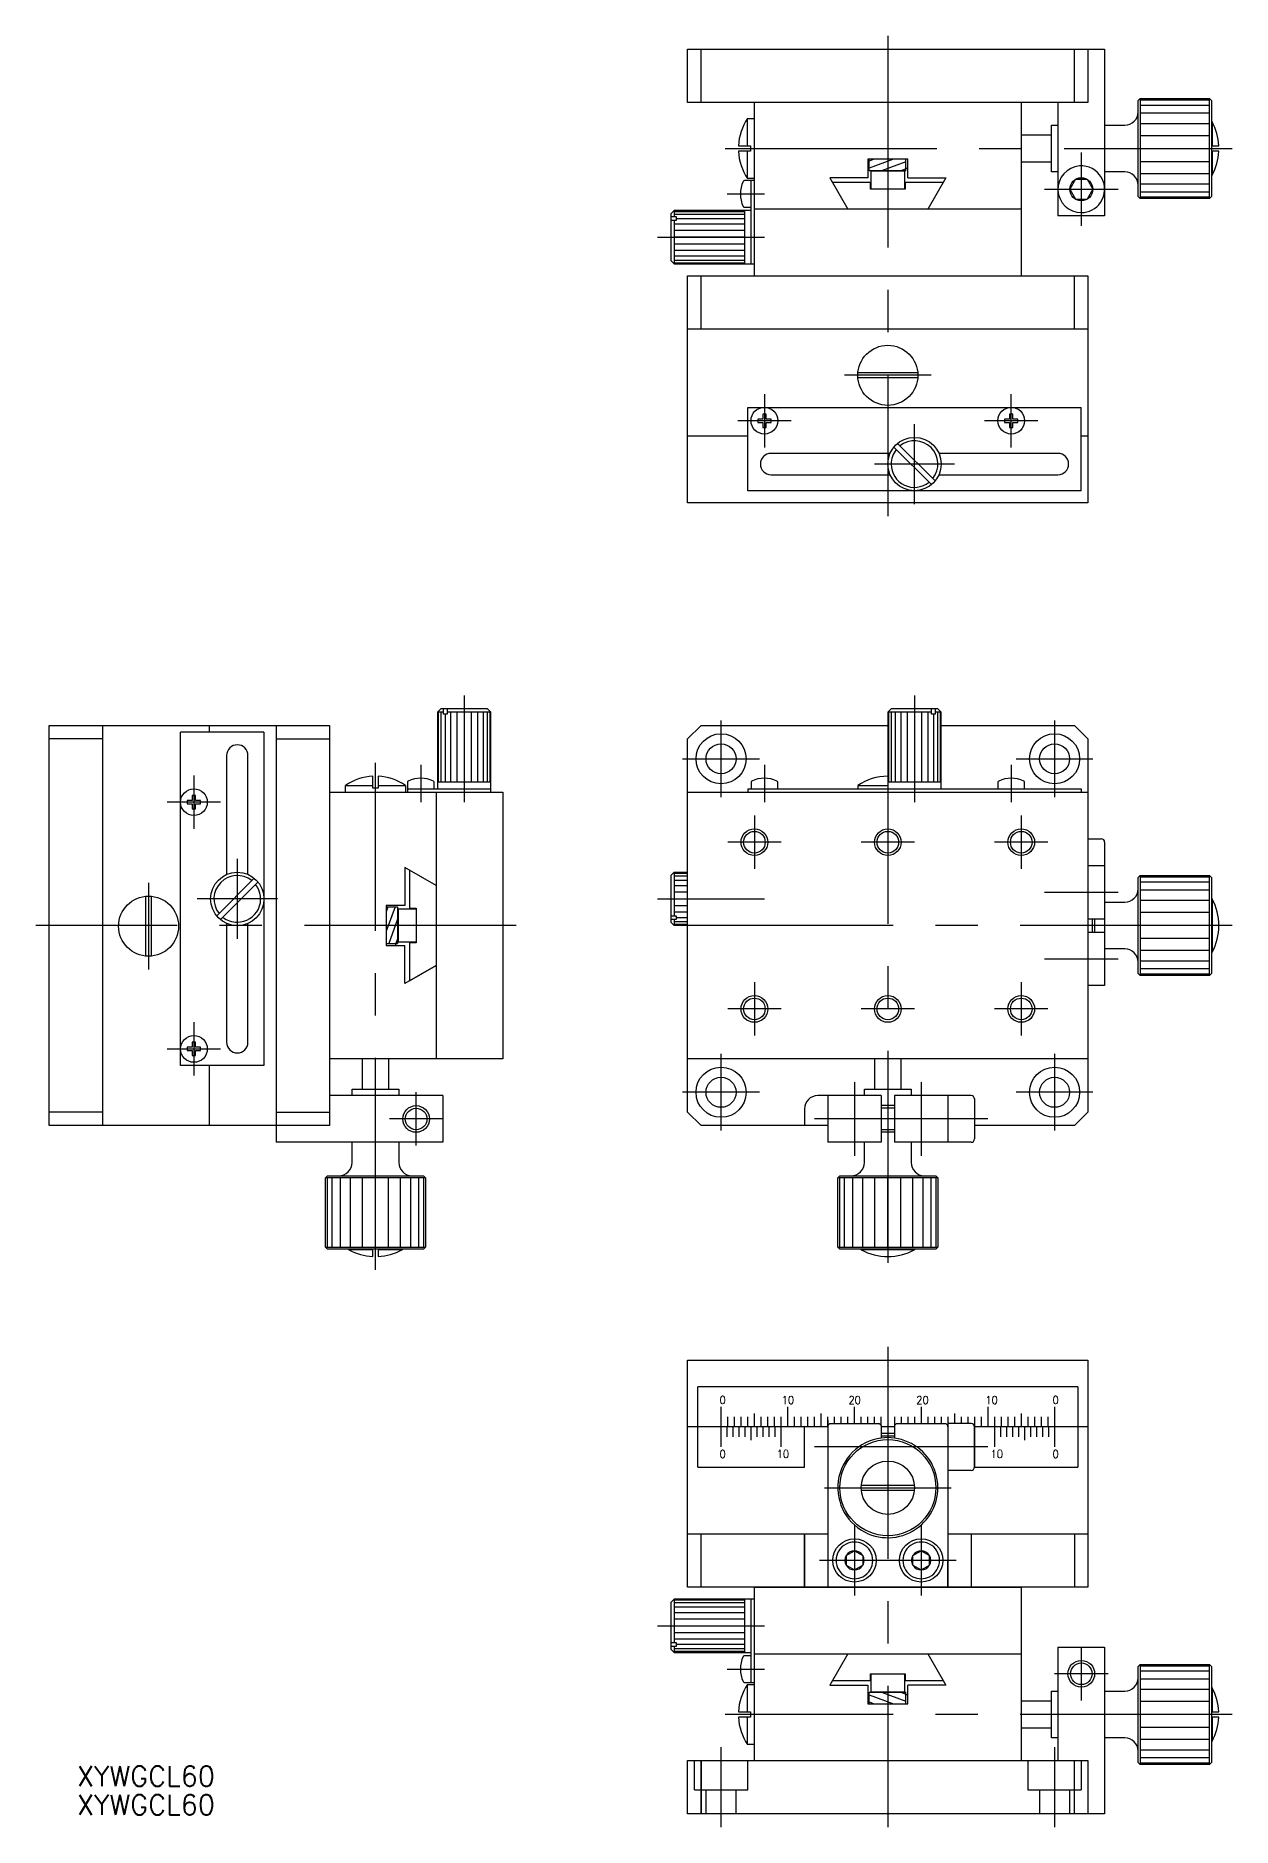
# Model space of a CAD drawing. Extents: x -128 to 249, y -135 to 133.
# Drawn here: x -127.7 to 51.6, y -135.2 to 133.4 of the extents above; entities that cross this region are included whole.
import ezdxf

# ---------------------------------------------------------------- set-up
doc = ezdxf.new("R2010")
doc.units = 0
doc.linetypes.add('CENTER', pattern=[50.8, 31.75, -6.35, 6.35, -6.35])
doc.linetypes.add('DASHED', pattern=[19.05, 12.7, -6.35])
doc.layers.get('0').update_dxf_attribs({"linetype": 'CONTINUOUS'})
doc.layers.add('CENTER', color=1, linetype='CENTER')
doc.styles.add('CONVERTER_2', font='txt.shx', dxfattribs={"width": 0.9})
doc.styles.get("Standard").update_dxf_attribs({"font": 'txt.shx', "height": 3, "bigfont": 'bigfont.shx'})

msp = doc.modelspace()

# ---------------------------------------------------------------- linework, layer by layer
at = {"color": 7, "linetype": 'CONTINUOUS'}
for p, q in [((-30, 131.4), (32.5, 131.4)), ((-30, 123.4), (-30, 131.4)), ((-28, 123.4), (-28, 131.4)), ((28, 123.4), (28, 131.4)), ((30, 131.4), (30, 123.4)), ((32.5, 131.4), (32.5, 110.4)), ((37.81, 124), (37.51, 123.7)), ((37.51, 109.3), (37.51, 123.7)), ((37.81, 124), (37.81, 109)), ((37.81, 124), (48.21, 124)), ((48.21, 123.75), (37.81, 123.75)), ((48.21, 109), (48.21, 124)), ((48.51, 123.7), (48.21, 124)), ((48.51, 123.7), (48.51, 109.3)), ((30, 123.4), (-30, 123.4)), ((-21.01, 121), (-20, 121)), ((-21.01, 116.9), (-21.01, 121)), ((-20, 107.4), (-20, 123.4)), ((20, 123.4), (20, 107.4)), ((30, 123.4), (23, 123.4)), ((25.5, 123.4), (25.5, 110.4)), ((37.81, 123), (48.21, 123)), ((48.21, 121.81), (37.81, 121.81)), ((24.51, 118.5), (20, 118.5)), ((24.51, 118.5), (24.51, 120)), ((24.51, 120), (25.5, 120)), ((24.51, 114.5), (24.51, 118.5)), ((32.5, 120), (35.51, 120)), ((37.81, 120.25), (48.21, 120.25)), ((37.81, 118.44), (48.21, 118.44)), ((48.51, 120.5), (48.61, 120.5)), ((48.61, 120.5), (48.61, 116.9)), ((-22.39, 116.9), (-20.6, 116.9)), ((-20.6, 116.1), (-22.39, 116.1)), ((-21.01, 112), (-21.01, 116.1)), ((-20.6, 116.9), (-20.6, 116.1)), ((37.81, 116.5), (48.21, 116.5)), ((48.51, 116.9), (49.6, 116.9)), ((49.6, 116.1), (48.51, 116.1)), ((48.61, 116.1), (48.61, 112.5)), ((3, 114.9), (-3, 114.9)), ((-3, 114.9), (-3, 112.1)), ((-2.8, 113.18), (-2.8, 114.9)), ((2.7, 113.18), (-2.8, 113.18)), ((-2.5, 110.4), (-2.5, 113.18)), ((2.5, 113.1), (-2.5, 113.1)), ((2.5, 113.18), (2.5, 110.4)), ((2.7, 113.18), (2.7, 114.9)), ((3, 113.5), (2.7, 113.5)), ((3, 112.1), (3, 114.9)), ((20, 114.5), (24.51, 114.5)), ((24.51, 113), (24.51, 114.5)), ((25.5, 113), (24.51, 113)), ((35.51, 113), (32.5, 113)), ((37.81, 114.56), (48.21, 114.56)), ((-20.5, 111.7), (-21.49, 111.7)), ((-20, 112), (-21.01, 112)), ((-20.5, 99.2), (-20.5, 111.7)), ((-20, 111.7), (-20.5, 111.7)), ((-8.71, 112.1), (-6, 107.4)), ((-3, 112.1), (-8.71, 112.1)), ((-2.6, 111.4), (-8.31, 111.4)), ((-2.6, 110.4), (-2.6, 111.4)), ((2.6, 110.4), (-2.6, 110.4)), ((8.31, 111.4), (2.6, 111.4)), ((2.6, 111.4), (2.6, 110.4)), ((3, 112.1), (8.71, 112.1)), ((8.71, 112.1), (6, 107.4)), ((25.5, 110.4), (25.5, 106.4)), ((28.13, 111.9), (27.27, 110.4)), ((27.27, 110.4), (28.13, 108.9)), ((28.13, 111.9), (29.87, 111.9)), ((29.87, 111.9), (30.73, 110.4)), ((30.73, 110.4), (29.87, 108.9)), ((32.5, 110.4), (32.5, 106.4)), ((37.81, 112.75), (48.21, 112.75)), ((37.81, 111.2), (48.21, 111.2)), ((48.61, 112.5), (48.51, 112.5)), ((-21.49, 107.7), (-20.5, 107.7)), ((28.13, 108.9), (29.87, 108.9)), ((37.51, 109.3), (37.81, 109)), ((37.81, 110.01), (48.21, 110.01)), ((37.81, 109.26), (48.21, 109.26)), ((48.21, 109), (37.81, 109)), ((48.51, 109.3), (48.21, 109)), ((-32.5, 106.7), (-32, 107.2)), ((-32.5, 106.7), (-32.5, 99.7)), ((-32.5, 106.3), (-31.7, 106.3)), ((-31.7, 105.73), (-32.5, 105.73)), ((-20.51, 107.2), (-32, 107.2)), ((-32, 107.2), (-32, 106.3)), ((-32, 107.07), (-21.5, 107.07)), ((-32, 106.67), (-21.5, 106.67)), ((-32, 105.73), (-32, 99.2)), ((-32, 105.2), (-21.5, 105.2)), ((-31.7, 106.3), (-31.7, 105.73)), ((-31.7, 106.03), (-21.5, 106.03)), ((-21.5, 107.2), (-21.5, 99.2)), ((20, 107.4), (-20, 107.4)), ((-20, 97.4), (-20, 107.4)), ((20, 107.4), (20, 97.4)), ((29, 106.4), (25.5, 106.4)), ((32.5, 106.4), (29, 106.4)), ((-32, 104.24), (-21.5, 104.24)), ((-21.5, 103.2), (-32, 103.2)), ((-21.5, 102.17), (-32, 102.17)), ((-32, 99.2), (-32.5, 99.7)), ((-21.5, 101.2), (-32, 101.2)), ((-21.5, 100.37), (-32, 100.37)), ((-21.5, 99.74), (-32, 99.74)), ((-21.5, 99.34), (-32, 99.34)), ((-32, 99.2), (-20, 99.2)), ((-30, 97.4), (30, 97.4)), ((-30, 63.4), (-30, 97.4)), ((-28, 89.4), (-28, 97.4)), ((-20, 97.4), (20, 97.4)), ((-10, 97.4), (9, 97.4)), ((28, 89.4), (28, 97.4)), ((30, 97.4), (30, 63.4)), ((30, 89.4), (-30, 89.4)), ((-4.48, 82.9), (4.48, 82.9)), ((4.48, 82.1), (-4.48, 82.1)), ((-21, 77.7), (29, 77.7)), ((-21, 65.2), (-21, 77.7)), ((-18.75, 75.95), (-19.5, 75.95)), ((-19.5, 75.95), (-19.5, 75.45)), ((-19.5, 75.45), (-18.75, 75.45)), ((-18.25, 76.7), (-18.75, 76.7)), ((-18.75, 76.7), (-18.75, 75.95)), ((-18.75, 75.45), (-18.75, 74.7)), ((-18.25, 75.95), (-18.25, 76.7)), ((-17.5, 75.95), (-18.25, 75.95)), ((-18.25, 74.7), (-18.25, 75.45)), ((-18.25, 75.45), (-17.5, 75.45)), ((-17.5, 75.45), (-17.5, 75.95)), ((18.25, 75.95), (17.5, 75.95)), ((17.5, 75.95), (17.5, 75.45)), ((17.5, 75.45), (18.25, 75.45)), ((18.25, 76.7), (18.25, 75.95)), ((18.75, 76.7), (18.25, 76.7)), ((18.25, 75.45), (18.25, 74.7)), ((18.75, 75.95), (18.75, 76.7)), ((19.5, 75.95), (18.75, 75.95)), ((18.75, 75.45), (19.5, 75.45)), ((18.75, 74.7), (18.75, 75.45)), ((19.5, 75.45), (19.5, 75.95)), ((29, 65.2), (29, 77.7)), ((-21, 73.4), (-30, 73.4)), ((-18.75, 74.7), (-18.25, 74.7)), ((18.25, 74.7), (18.75, 74.7)), ((30, 73.4), (29, 73.4)), ((0.33, 70.8), (-17.5, 70.8)), ((6.53, 66.11), (0.9, 71.73)), ((1.47, 72.3), (7.1, 66.67)), ((25.5, 70.8), (7.67, 70.8)), ((-17.5, 67.6), (0.33, 67.6)), ((7.67, 67.6), (25.5, 67.6)), ((29, 65.2), (-21, 65.2)), ((30, 63.4), (-30, 63.4)), ((-67.5, 32), (-67, 32.5)), ((-60, 32.5), (-67, 32.5)), ((-66.59, 31.7), (-66.59, 32.5)), ((-66.03, 32.5), (-66.03, 31.7)), ((-60, 32.5), (-59.5, 32)), ((0, 32), (0.5, 32.5)), ((7.5, 32.5), (0.5, 32.5)), ((6.53, 31.7), (6.53, 32.5)), ((7.1, 32.5), (7.1, 31.7)), ((7.5, 32.5), (8, 32)), ((-125.7, -30), (-125.7, 30)), ((-125.7, 30), (-91.7, 30)), ((-117.7, 30), (-117.7, -30)), ((-101.7, 30), (-101.7, 29)), ((-91.7, 30), (-91.7, -32.5)), ((-91.7, 30), (-83.7, 30)), ((-83.7, 30), (-83.7, -30)), ((-67.5, 32), (-67.5, 20.51)), ((-66.59, 32), (-67.5, 32)), ((-67.36, 21.5), (-67.36, 32)), ((-66.96, 21.5), (-66.96, 32)), ((-66.03, 31.7), (-66.59, 31.7)), ((-66.32, 21.5), (-66.32, 31.7)), ((-59.5, 32), (-66.03, 32)), ((-65.5, 21.5), (-65.5, 32)), ((-64.53, 21.5), (-64.53, 32)), ((-63.5, 32), (-63.5, 21.5)), ((-62.46, 32), (-62.46, 21.5)), ((-61.5, 32), (-61.5, 21.5)), ((-60.67, 32), (-60.67, 21.5)), ((-60.03, 32), (-60.03, 21.5)), ((-59.63, 32), (-59.63, 21.5)), ((-59.5, 20), (-59.5, 32)), ((-28, 30), (-30, 28)), ((-28, 30), (-12.5, 30)), ((-12.5, 30), (0, 30)), ((6.53, 32), (0, 32)), ((0, 32), (0, 20.5)), ((0.14, 21.5), (0.14, 32)), ((0.54, 21.5), (0.54, 32)), ((1.17, 21.5), (1.17, 32)), ((2, 21.5), (2, 32)), ((2.96, 21.5), (2.96, 32)), ((4, 32), (4, 21.5)), ((5.04, 32), (5.04, 21.5)), ((6, 32), (6, 21.5)), ((7.1, 31.7), (6.53, 31.7)), ((6.83, 31.7), (6.83, 21.5)), ((8, 32), (7.1, 32)), ((7.46, 32), (7.46, 21.5)), ((7.86, 32), (7.86, 21.5)), ((8, 20.5), (8, 32)), ((8, 30), (28, 30)), ((28, 30), (30, 28)), ((-117.7, 28), (-125.7, 28)), ((-106, -21), (-106, 29)), ((-93.5, 29), (-106, 29)), ((-93.5, 29), (-93.5, -21)), ((-91.7, 28), (-83.7, 28)), ((-30, 8), (-30, 28)), ((30, 28), (30, 13)), ((-99.1, 25.5), (-99.1, 7.67)), ((-95.9, 7.67), (-95.9, 25.5)), ((-77.2, 20.6), (-77.2, 22.39)), ((-76.4, 22.39), (-76.4, 20.6)), ((-72, 21.49), (-72, 20.5)), ((-68, 20.5), (-68, 21.49)), ((-59.5, 21.5), (-67.5, 21.5)), ((-20.5, 21.49), (-20.5, 20.5)), ((-16.5, 20.5), (-16.5, 21.49)), ((8, 21.5), (0, 21.5)), ((16.5, 21.49), (16.5, 20.5)), ((20.5, 20.5), (20.5, 21.49)), ((-103.75, 19.5), (-104.25, 19.5)), ((-104.25, 19.5), (-104.25, 18.75)), ((-103.75, 18.75), (-103.75, 19.5)), ((-83.7, 20), (-57.7, 20)), ((-81.3, 21.01), (-77.2, 21.01)), ((-81.3, 20), (-81.3, 21.01)), ((-76.4, 20.6), (-77.2, 20.6)), ((-76.4, 21.01), (-72.3, 21.01)), ((-72.3, 21.01), (-72.3, 20)), ((-72, 20.5), (-59.5, 20.5)), ((-72, 20.5), (-72, 20)), ((-67.7, 20), (-67.7, -20)), ((-57.7, 20), (-57.7, -20)), ((-30, 20), (30, 20)), ((-21, 20.5), (12.5, 20.5)), ((-21, 20.5), (-21, 20)), ((-4.5, 21), (0, 21)), ((-4.5, 21), (-4.5, 20.5)), ((12.5, 20.5), (29, 20.5)), ((29, 20.5), (29, 20)), ((-104.25, 18.75), (-105, 18.75)), ((-105, 18.75), (-105, 18.25)), ((-105, 18.25), (-104.25, 18.25)), ((-104.25, 18.25), (-104.25, 17.5)), ((-104.25, 17.5), (-103.75, 17.5)), ((-103, 18.75), (-103.75, 18.75)), ((-103.75, 17.5), (-103.75, 18.25)), ((-103.75, 18.25), (-103, 18.25)), ((-103, 18.25), (-103, 18.75)), ((30, 14), (30, 13)), ((30, 13), (30, 9)), ((30, 13), (32, 13)), ((32.5, 12.5), (32.5, -9)), ((-67.7, 6), (-72.4, 8.71)), ((-72.4, 8.71), (-72.4, 3)), ((-67.7, 6), (-71.7, 8.31)), ((-71.7, 8.31), (-71.7, 2.6)), ((30, 9), (32.5, 9)), ((30, 9), (30, 3.5)), ((32.5, 9), (32.5, 3.5)), ((-100.59, 1.47), (-94.96, 7.1)), ((-94.4, 6.53), (-100.03, 0.9)), ((-32.5, 7.5), (-32, 8)), ((-32.5, 7.5), (-32.5, 0.5)), ((-32, 8), (-30, 8)), ((-32, 8), (-32, 1.47)), ((-32, 7.86), (-30, 7.86)), ((-32, 7.46), (-30, 7.46)), ((-32, 6.83), (-30, 6.83)), ((-32, 6), (-30, 6)), ((-30, 7.86), (-30, 8)), ((-30, 7.46), (-30, 7.86)), ((-30, 6.83), (-30, 7.46)), ((-30, 6), (-30, 6.83)), ((-30, 5.04), (-30, 6)), ((37.81, 7.5), (37.51, 7.2)), ((37.51, -7.2), (37.51, 7.2)), ((37.81, 7.5), (48.21, 7.5)), ((37.81, 7.5), (37.81, -7.5)), ((48.21, 7.24), (37.81, 7.24)), ((48.21, 6.5), (37.81, 6.5)), ((48.21, -7.5), (48.21, 7.5)), ((48.21, 7.5), (48.51, 7.2)), ((48.51, 7.2), (48.51, -7.2)), ((-111.2, -4.57), (-111.2, 4.4)), ((-110.4, 4.4), (-110.4, -4.57)), ((-72.4, 3), (-75.2, 3)), ((-75.2, 3), (-75.2, -3)), ((-75.2, 2.8), (-73.47, 2.8)), ((-73.47, 2.8), (-73.47, -2.7)), ((-32, 5.04), (-30, 5.04)), ((-32, 4), (-30, 4)), ((-30, 2.96), (-32, 2.96)), ((-30, 4), (-30, 5.04)), ((-30, 2.96), (-30, 4)), ((-30, 2), (-30, 2.96)), ((30, 3.5), (30, 1)), ((32.5, 3.5), (35.51, 3.5)), ((32.5, 3.5), (32.5, 1)), ((48.21, 5.3), (37.81, 5.3)), ((48.21, 3.75), (37.81, 3.75)), ((48.51, 4), (48.61, 4)), ((48.61, 4), (48.61, -4)), ((-99.1, 0.33), (-99.1, -17.5)), ((-95.9, -17.5), (-95.9, 0.33)), ((-73.47, 2.5), (-70.7, 2.5)), ((-73.4, 2.5), (-73.4, -2.5)), ((-71.7, 2.6), (-70.7, 2.6)), ((-70.7, 2.6), (-70.7, -2.6)), ((-32.5, 1.47), (-31.7, 1.47)), ((-31.7, 0.9), (-32.5, 0.9)), ((-32, 0), (-32.5, 0.5)), ((-30, 2), (-32, 2)), ((-32, 0.9), (-32, 0)), ((-30, 0.54), (-32, 0.54)), ((-30, 0.14), (-32, 0.14)), ((-30, 0), (-32, 0)), ((-31.7, 1.47), (-31.7, 0.9)), ((-30, 1.17), (-31.7, 1.17)), ((-30, 1.17), (-30, 2)), ((-30, 0.54), (-30, 1.17)), ((-30, 0.14), (-30, 0.54)), ((-30, 0), (-30, 0.14)), ((-30, -28), (-30, 0)), ((30, 1), (30.62, 1)), ((30, 1), (30.62, 1)), ((30, 1), (30, -1)), ((30.62, 1), (31, 1)), ((30.62, 1), (32.5, 1)), ((31, 1), (31, -1)), ((48.21, 1.94), (37.81, 1.94)), ((48.21, 0), (37.81, 0)), ((-70.7, -2.5), (-73.47, -2.5)), ((-71.7, -2.6), (-71.7, -8.31)), ((-70.7, -2.6), (-71.7, -2.6)), ((30, -1), (30, -3.5)), ((30, -1), (30.62, -1)), ((30.62, -1), (31, -1)), ((31, -1), (32.5, -1)), ((32.5, -1), (32.5, -3.5)), ((48.21, -1.94), (37.81, -1.94)), ((-75.2, -2.7), (-73.47, -2.7)), ((-75.2, -3), (-72.4, -3)), ((-73.8, -2.7), (-73.8, -3)), ((-72.4, -8.71), (-72.4, -3)), ((30, -3.5), (30, -28)), ((35.51, -3.5), (32.5, -3.5)), ((32.5, -3.5), (32.5, -9)), ((48.21, -3.75), (37.81, -3.75)), ((37.81, -5.3), (48.21, -5.3)), ((48.61, -4), (48.51, -4)), ((-67.7, -6), (-72.4, -8.71)), ((-71.7, -8.31), (-67.7, -6)), ((37.81, -7.5), (37.51, -7.2)), ((48.21, -6.5), (37.81, -6.5)), ((37.81, -7.24), (48.21, -7.24)), ((48.21, -7.5), (37.81, -7.5)), ((48.21, -7.5), (48.51, -7.2)), ((30, -9), (30, -13)), ((32.5, -9), (30, -9)), ((32.5, -9), (30, -9)), ((30, -13), (30, -14)), ((-105, -18.25), (-105, -18.75)), ((-104.25, -18.25), (-105, -18.25)), ((-105, -18.75), (-104.25, -18.75)), ((-103.75, -17.5), (-104.25, -17.5)), ((-104.25, -17.5), (-104.25, -18.25)), ((-104.25, -18.75), (-104.25, -19.5)), ((-103.75, -18.25), (-103.75, -17.5)), ((-103, -18.25), (-103.75, -18.25)), ((-103.75, -18.75), (-103, -18.75)), ((-103.75, -19.5), (-103.75, -18.75)), ((-103, -18.75), (-103, -18.25)), ((-93.5, -21), (-106, -21)), ((-104.25, -19.5), (-103.75, -19.5)), ((-101.7, -21), (-101.7, -30)), ((-57.7, -20), (-83.7, -20)), ((-78.8, -20), (-78.8, -24.51)), ((-74.8, -24.51), (-74.8, -20)), ((30, -20), (-30, -20)), ((-2, -20), (-2, -24.51)), ((2, -24.51), (2, -20)), ((-83.7, -23), (-83.7, -30)), ((-70.7, -25.5), (-83.7, -25.5)), ((-80.3, -24.51), (-78.8, -24.51)), ((-80.3, -25.5), (-80.3, -24.51)), ((-78.8, -24.51), (-74.8, -24.51)), ((-74.8, -24.51), (-73.3, -24.51)), ((-73.3, -24.51), (-73.3, -25.5)), ((-66.7, -25.5), (-70.7, -25.5)), ((-66.7, -25.5), (-66.7, -32.5)), ((-3.5, -25.5), (-10.5, -25.5)), ((-9, -25.5), (-9, -29)), ((-3.5, -24.51), (3.5, -24.51)), ((-3.5, -25.5), (-3.5, -24.51)), ((-1, -25.5), (-3.5, -25.5)), ((-1, -25.5), (-1, -27)), ((12.5, -25.5), (1, -25.5)), ((1, -25.5), (1, -27)), ((3.5, -24.51), (3.5, -25.5)), ((9, -25.5), (3.5, -25.5)), ((9, -25.5), (9, -32.5)), ((10.5, -25.5), (9, -25.5)), ((13, -26), (13, -30)), ((-117.7, -28), (-125.7, -28)), ((-91.7, -28), (-83.7, -28)), ((-30, -28), (-28, -30)), ((-12.5, -27.5), (-12.5, -30)), ((-9, -29), (-9, -30)), ((-1, -27), (-1, -27.38)), ((1, -27), (-1, -27)), ((-1, -27.38), (-1, -30.62)), ((1, -27), (1, -27.38)), ((1, -27.38), (1, -30.62)), ((30, -28), (28, -30)), ((-91.7, -30), (-125.7, -30)), ((-83.7, -30), (-91.7, -30)), ((-9, -30), (-28, -30)), ((-9, -30), (-9, -32.5)), ((-1, -30.62), (-1, -31)), ((-1, -31), (-1, -32.5)), ((1, -31), (-1, -31)), ((1, -30.62), (1, -31)), ((1, -31), (1, -32.5)), ((14, -30), (13, -30)), ((13, -30), (13, -32)), ((28, -30), (14, -30)), ((-70.7, -32.5), (-91.7, -32.5)), ((-80.3, -35.51), (-80.3, -32.5)), ((-73.3, -32.5), (-73.3, -35.51)), ((-66.7, -32.5), (-70.7, -32.5)), ((-1, -32.5), (-9, -32.5)), ((-3.5, -32.5), (-9, -32.5)), ((-1, -32.5), (-3.5, -32.5)), ((-3.5, -35.51), (-3.5, -32.5)), ((9, -32.5), (1, -32.5)), ((9, -32.5), (1, -32.5)), ((3.5, -32.5), (3.5, -35.51)), ((12.5, -32.5), (9, -32.5)), ((-84, -37.51), (-84.3, -37.81)), ((-84, -37.51), (-69.6, -37.51)), ((-69.3, -37.81), (-69.6, -37.51)), ((-7.5, -37.81), (-7.2, -37.51)), ((-7.2, -37.51), (7.2, -37.51)), ((7.5, -37.81), (7.2, -37.51)), ((-84.3, -48.21), (-84.3, -37.81)), ((-69.3, -37.81), (-84.3, -37.81)), ((-84.04, -37.81), (-84.04, -48.21)), ((-83.29, -48.21), (-83.29, -37.81)), ((-82.1, -37.81), (-82.1, -48.21)), ((-80.55, -48.21), (-80.55, -37.81)), ((-78.74, -48.21), (-78.74, -37.81)), ((-76.8, -48.21), (-76.8, -37.81)), ((-74.85, -48.21), (-74.85, -37.81)), ((-73.05, -48.21), (-73.05, -37.81)), ((-71.49, -48.21), (-71.49, -37.81)), ((-70.3, -48.21), (-70.3, -37.81)), ((-69.55, -48.21), (-69.55, -37.81)), ((-69.3, -37.81), (-69.3, -48.21)), ((7.5, -37.81), (-7.5, -37.81)), ((-7.5, -48.21), (-7.5, -37.81)), ((-7.24, -37.81), (-7.24, -48.21)), ((-6.5, -48.21), (-6.5, -37.81)), ((-5.3, -37.81), (-5.3, -48.21)), ((-3.75, -48.21), (-3.75, -37.81)), ((-1.94, -48.21), (-1.94, -37.81)), ((0, -48.21), (0, -37.81)), ((1.94, -48.21), (1.94, -37.81)), ((3.75, -48.21), (3.75, -37.81)), ((5.3, -48.21), (5.3, -37.81)), ((6.5, -48.21), (6.5, -37.81)), ((7.24, -48.21), (7.24, -37.81)), ((7.5, -37.81), (7.5, -48.21)), ((-84.3, -48.21), (-69.3, -48.21)), ((-84.3, -48.21), (-84, -48.51)), ((-69.3, -48.21), (-69.6, -48.51)), ((-7.5, -48.21), (7.5, -48.21)), ((-7.5, -48.21), (-7.2, -48.51)), ((7.5, -48.21), (7.2, -48.51)), ((-69.6, -48.51), (-84, -48.51)), ((-80.8, -48.61), (-80.8, -48.51)), ((-77.2, -48.61), (-80.8, -48.61)), ((-77.2, -49.6), (-77.2, -48.51)), ((-76.4, -48.51), (-76.4, -49.6)), ((-72.8, -48.61), (-76.4, -48.61)), ((-72.8, -48.51), (-72.8, -48.61)), ((7.2, -48.51), (-7.2, -48.51)), ((-4, -48.61), (-4, -48.51)), ((4, -48.61), (-4, -48.61)), ((4, -48.51), (4, -48.61)), ((-30, -65.18), (30, -65.18)), ((-30, -99.18), (-30, -65.18)), ((30, -65.18), (30, -99.18)), ((28.5, -69.18), (-28.5, -69.18)), ((-28.5, -75.18), (-28.5, -69.18)), ((28.5, -69.18), (28.5, -75.18)), ((-25, -78.18), (-25, -72.18)), ((-15, -75.18), (-15, -72.18)), ((-5, -74.68), (-5, -72.18)), ((5, -72.18), (5, -74.68)), ((15, -72.18), (15, -75.18)), ((25, -72.18), (25, -75.18)), ((-9, -75.18), (-30, -75.18)), ((-24.1, -75.18), (-30, -75.18)), ((-28.5, -81.18), (-28.5, -75.18)), ((-24.1, -76.68), (-24.1, -75.18)), ((-23.2, -75.18), (-24.1, -75.18)), ((-24, -75.18), (-24, -73.68)), ((-22.3, -75.18), (-23.2, -75.18)), ((-23.2, -76.68), (-23.2, -75.18)), ((-23, -75.18), (-23, -73.68)), ((-22.3, -76.68), (-22.3, -75.18)), ((-21.4, -75.18), (-22.3, -75.18)), ((-22, -75.18), (-22, -73.68)), ((-21.4, -76.68), (-21.4, -75.18)), ((-20.5, -75.18), (-21.4, -75.18)), ((-21, -75.18), (-21, -73.68)), ((-20.5, -77.18), (-20.5, -75.18)), ((-19.6, -75.18), (-20.5, -75.18)), ((-20, -75.18), (-20, -73.18)), ((-19.6, -76.68), (-19.6, -75.18)), ((-18.7, -75.18), (-19.6, -75.18)), ((-19, -75.18), (-19, -73.68)), ((-17.8, -75.18), (-18.7, -75.18)), ((-18.7, -76.68), (-18.7, -75.18)), ((-18, -75.18), (-18, -73.68)), ((-17.8, -76.68), (-17.8, -75.18)), ((-16.9, -75.18), (-17.8, -75.18)), ((-17, -75.18), (-17, -73.68)), ((-16.9, -76.68), (-16.9, -75.18)), ((-16, -75.18), (-16.9, -75.18)), ((-16, -75.18), (-16, -73.68)), ((-12, -75.18), (-16, -75.18)), ((-16, -78.18), (-16, -75.18)), ((-14, -75.18), (-14, -73.68)), ((-13, -75.18), (-13, -73.68)), ((-12.5, -81.18), (-12.5, -75.18)), ((-12, -75.18), (-12, -73.68)), ((-11, -75.18), (-12, -75.18)), ((-11, -75.18), (-11, -73.68)), ((-10, -75.18), (-11, -75.18)), ((-10, -75.18), (-10, -73.18)), ((-9, -75.18), (-10, -75.18)), ((-9, -75.18), (-9, -73.68)), ((-9, -74.18), (-9, -91.18)), ((-9, -74.18), (-9, -75.18)), ((-8.7, -74.68), (-9, -74.98)), ((-9, -74.98), (-9, -75.68)), ((-8.7, -74.68), (-1.3, -74.68)), ((-8, -74.68), (-8, -73.68)), ((-7, -74.68), (-7, -73.68)), ((-6, -74.68), (-6, -73.68)), ((-6, -74.68), (-5, -74.68)), ((-5, -74.68), (-4, -74.68)), ((-4, -74.68), (-4, -73.68)), ((-3, -74.68), (-3, -73.68)), ((-2, -74.68), (-2, -73.68)), ((-1.3, -74.68), (-1, -74.98)), ((-1, -74.98), (-1, -73.68)), ((-1, -74.98), (-1, -76.85)), ((1, -75.18), (-1, -75.18)), ((0, -73.18), (0, -75.18)), ((1, -73.68), (1, -74.98)), ((1, -74.98), (1.3, -74.68)), ((1, -74.98), (1, -76.85)), ((1.3, -74.68), (2, -74.68)), ((2, -73.68), (2, -74.68)), ((2, -74.68), (3, -74.68)), ((3, -73.68), (3, -74.68)), ((3, -74.68), (4, -74.68)), ((4, -73.68), (4, -74.68)), ((4, -74.68), (5, -74.68)), ((5, -74.68), (6, -74.68)), ((6, -73.68), (6, -74.68)), ((6, -74.68), (7, -74.68)), ((7, -73.68), (7, -74.68)), ((7, -74.68), (8, -74.68)), ((8, -73.68), (8, -74.68)), ((8, -74.68), (8.7, -74.68)), ((8.7, -74.68), (9, -74.98)), ((9, -73.68), (9, -75.18)), ((9, -74.18), (9, -75.18)), ((9, -74.18), (9, -80.18)), ((12.5, -74.68), (9, -74.68)), ((10, -74.68), (9, -74.68)), ((9, -75.18), (9, -74.98)), ((10, -73.18), (10, -74.68)), ((11, -74.68), (10, -74.68)), ((11, -73.68), (11, -74.68)), ((12, -74.68), (11, -74.68)), ((12, -73.68), (12, -74.68)), ((12.5, -74.68), (12, -74.68)), ((13, -73.68), (13, -75.18)), ((30, -75.18), (13, -75.18)), ((28.5, -75.18), (13, -75.18)), ((13, -75.18), (13, -81.18)), ((13, -81.18), (13, -75.18)), ((14, -73.68), (14, -75.18)), ((16, -73.68), (16, -75.18)), ((16, -75.18), (16, -78.18)), ((16.9, -75.18), (16, -75.18)), ((17.8, -75.18), (16.9, -75.18)), ((16.9, -75.18), (16.9, -76.68)), ((17, -73.68), (17, -75.18)), ((17.8, -75.18), (17.8, -76.68)), ((18.7, -75.18), (17.8, -75.18)), ((18, -73.68), (18, -75.18)), ((18.7, -75.18), (18.7, -76.68)), ((19.6, -75.18), (18.7, -75.18)), ((19, -73.68), (19, -75.18)), ((19.6, -75.18), (19.6, -76.68)), ((20.5, -75.18), (19.6, -75.18)), ((20, -73.18), (20, -75.18)), ((20.5, -75.18), (20.5, -77.18)), ((21.4, -75.18), (20.5, -75.18)), ((21, -73.68), (21, -75.18)), ((22.3, -75.18), (21.4, -75.18)), ((21.4, -75.18), (21.4, -76.68)), ((22, -73.68), (22, -75.18)), ((22.3, -75.18), (22.3, -76.68)), ((23.2, -75.18), (22.3, -75.18)), ((23, -73.68), (23, -75.18)), ((24.1, -75.18), (23.2, -75.18)), ((23.2, -75.18), (23.2, -76.68)), ((24, -73.68), (24, -75.18)), ((24.1, -75.18), (24.1, -76.68)), ((25, -75.18), (25, -78.18)), ((30, -75.18), (28.5, -75.18)), ((28.5, -75.18), (28.5, -81.18)), ((30, -73.68), (30, -75.18)), ((1, -76.18), (-1, -76.18)), ((-1, -76.18), (-1, -76.85)), ((9, -80.18), (9, -91.18)), ((-28.5, -81.18), (-12.5, -81.18)), ((12.5, -81.68), (9, -81.68)), ((12.5, -81.68), (9, -81.68)), ((13, -81.18), (28.5, -81.18)), ((-3.98, -83.88), (3.98, -83.88)), ((3.98, -84.68), (-3.98, -84.68)), ((-30, -91.18), (-9, -91.18)), ((-28, -99.18), (-28, -91.18)), ((-12.5, -91.18), (-12.5, -99.18)), ((-12.5, -99.18), (-12.5, -91.18)), ((-9, -91.18), (-9, -95.18)), ((9, -91.18), (9, -99.18)), ((9, -91.18), (30, -91.18)), ((12.5, -91.18), (12.5, -99.18)), ((12.5, -91.18), (12.5, -99.18)), ((28, -91.18), (28, -99.18)), ((-6.25, -94.46), (-5, -93.74)), ((-5, -93.74), (-3.75, -94.46)), ((3.75, -94.46), (5, -93.74)), ((5, -93.74), (6.25, -94.46)), ((-9, -95.18), (-9, -99.18)), ((-6.25, -94.46), (-6.25, -95.9)), ((-6.25, -95.9), (-5, -96.62)), ((-5, -96.62), (-3.75, -95.9)), ((-3.75, -94.46), (-3.75, -95.9)), ((3.75, -95.9), (3.75, -94.46)), ((3.75, -95.9), (5, -96.62)), ((5, -96.62), (6.25, -95.9)), ((6.25, -95.9), (6.25, -94.46)), ((9, -99.18), (9, -95.18)), ((-12.5, -99.18), (-30, -99.18)), ((-20, -99.18), (20, -99.18)), ((-20, -125.18), (-20, -99.18)), ((12.5, -99.18), (-12.5, -99.18)), ((-9, -99.18), (-10, -99.18)), ((9, -99.18), (-9, -99.18)), ((10, -99.18), (9, -99.18)), ((10, -99.18), (9, -99.18)), ((30, -99.18), (12.5, -99.18)), ((20, -99.18), (20, -109.18)), ((-32.5, -101.48), (-32, -100.98)), ((-32.5, -101.48), (-32.5, -108.48)), ((-20, -100.98), (-32, -100.98)), ((-32, -100.98), (-32, -107.51)), ((-32, -101.12), (-21.5, -101.12)), ((-32, -101.52), (-21.5, -101.52)), ((-21.5, -100.98), (-21.5, -108.98)), ((-20.5, -113.48), (-20.5, -100.98)), ((-32, -102.15), (-21.5, -102.15)), ((-32, -102.98), (-21.5, -102.98)), ((-32, -103.95), (-21.5, -103.95)), ((-32, -104.98), (-21.5, -104.98)), ((-21.5, -106.02), (-32, -106.02)), ((-21.5, -106.98), (-32, -106.98)), ((-32.5, -107.51), (-31.7, -107.51)), ((-31.7, -108.08), (-32.5, -108.08)), ((-32, -108.98), (-32.5, -108.48)), ((-32, -108.08), (-32, -108.98)), ((-21.5, -108.45), (-32, -108.45)), ((-21.5, -108.84), (-32, -108.84)), ((-32, -108.98), (-20.51, -108.98)), ((-31.7, -107.51), (-31.7, -108.08)), ((-21.5, -107.81), (-31.7, -107.81)), ((-20.5, -109.48), (-21.49, -109.48)), ((-20, -109.18), (20, -109.18)), ((-6, -109.18), (-8.71, -113.88)), ((6, -109.18), (8.71, -113.88)), ((20, -109.18), (20, -125.18)), ((25.5, -108.18), (32.5, -108.18)), ((25.5, -108.18), (25.5, -112.18)), ((32.5, -108.18), (32.5, -112.18)), ((-2.6, -112.18), (2.6, -112.18)), ((-2.6, -113.18), (-2.6, -112.18)), ((-2.5, -114.96), (-2.5, -112.18)), ((2.5, -112.18), (2.5, -114.96)), ((2.6, -112.18), (2.6, -113.18)), ((25.5, -112.18), (25.5, -125.18)), ((32.5, -112.18), (32.5, -133.18)), ((37.81, -110.78), (37.51, -111.08)), ((37.51, -125.48), (37.51, -111.08)), ((37.81, -110.78), (48.21, -110.78)), ((37.81, -110.78), (37.81, -125.78)), ((48.21, -111.04), (37.81, -111.04)), ((48.21, -111.79), (37.81, -111.79)), ((48.21, -125.78), (48.21, -110.78)), ((48.21, -110.78), (48.51, -111.08)), ((48.51, -111.08), (48.51, -125.48)), ((-21.49, -113.48), (-20.5, -113.48)), ((-21.01, -117.88), (-21.01, -113.78)), ((-21.01, -113.78), (-20, -113.78)), ((-20.5, -113.48), (-20, -113.48)), ((-8.71, -113.88), (-3, -113.88)), ((-8.31, -113.18), (-2.6, -113.18)), ((-3, -113.88), (-3, -116.68)), ((-2.8, -114.96), (2.7, -114.96)), ((-2.8, -116.68), (-2.8, -114.96)), ((-2.5, -114.88), (2.5, -114.88)), ((2.6, -113.18), (8.31, -113.18)), ((2.7, -116.68), (2.7, -114.96)), ((2.7, -115.28), (3, -115.28)), ((8.71, -113.88), (3, -113.88)), ((3, -116.68), (3, -113.88)), ((24.51, -116.28), (24.51, -114.78)), ((24.51, -114.78), (25.5, -114.78)), ((32.5, -114.78), (35.51, -114.78)), ((48.21, -112.98), (37.81, -112.98)), ((48.21, -114.53), (37.81, -114.53)), ((48.51, -114.28), (48.61, -114.28)), ((48.61, -114.28), (48.61, -117.88)), ((-22.39, -117.88), (-20.6, -117.88)), ((-20.6, -117.88), (-20.6, -118.68)), ((-3, -116.68), (3, -116.68)), ((24.51, -116.28), (20, -116.28)), ((24.51, -120.28), (24.51, -116.28)), ((48.21, -116.34), (37.81, -116.34)), ((48.51, -117.88), (49.6, -117.88)), ((-20.6, -118.68), (-22.39, -118.68)), ((-21.01, -122.78), (-21.01, -118.68)), ((20, -120.28), (24.51, -120.28)), ((24.51, -121.78), (24.51, -120.28)), ((48.21, -118.28), (37.81, -118.28)), ((48.21, -120.22), (37.81, -120.22)), ((49.6, -118.68), (48.51, -118.68)), ((48.61, -118.68), (48.61, -122.28)), ((-20, -122.78), (-21.01, -122.78)), ((25.5, -121.78), (24.51, -121.78)), ((35.51, -121.78), (32.5, -121.78)), ((48.21, -122.03), (37.81, -122.03)), ((48.61, -122.28), (48.51, -122.28)), ((-30, -125.18), (21, -125.18)), ((-30, -133.18), (-30, -125.18)), ((-29, -125.18), (-21, -125.18)), ((-28, -133.18), (-28, -125.18)), ((-28, -125.18), (-28, -133.18)), ((21, -125.18), (29, -125.18)), ((23, -125.18), (30, -125.18)), ((28, -133.18), (28, -125.18)), ((29, -125.18), (30, -125.18)), ((30, -125.18), (30, -133.18)), ((37.51, -125.48), (37.81, -125.78)), ((37.81, -123.58), (48.21, -123.58)), ((48.21, -124.78), (37.81, -124.78)), ((37.81, -125.53), (48.21, -125.53)), ((48.21, -125.78), (37.81, -125.78)), ((48.21, -125.78), (48.51, -125.48)), ((21, -133.18), (-30, -133.18)), ((-27.25, -133.18), (-29, -133.18)), ((-22.75, -133.18), (-27.25, -133.18)), ((-21, -133.18), (-22.75, -133.18)), ((22.75, -133.18), (21, -133.18)), ((27.25, -133.18), (22.75, -133.18)), ((29, -133.18), (27.25, -133.18)), ((32.5, -133.18), (29, -133.18))]:
    msp.add_line(p, q, dxfattribs=at)
at = {"color": 3, "linetype": 'CONTINUOUS'}
for p, q in [((0.86, 114.9), (-2.8, 113.57)), ((-2.06, 114.9), (-2.8, 114.63)), ((2.7, 114.51), (-0.95, 113.18)), ((2.7, 113.44), (1.97, 113.18)), ((-73.86, 2.8), (-75.2, -0.86)), ((-74.93, 2.8), (-75.2, 2.06)), ((-73.47, 0.95), (-74.8, -2.7)), ((30.62, 1), (30.62, -1)), ((-73.47, -1.97), (-73.74, -2.7)), ((1, -27.38), (-1, -27.38)), ((1, -30.62), (-1, -30.62)), ((1, -76.56), (-1, -76.56)), ((-2.8, -115.35), (0.86, -116.68)), ((-0.95, -114.96), (2.7, -116.29)), ((1.97, -114.96), (2.7, -115.22)), ((-2.8, -116.41), (-2.06, -116.68))]:
    msp.add_line(p, q, dxfattribs=at)
at = {"color": 3, "linetype": 'DASHED'}
for p, q in [((-29, -129.58), (-29, -125.18)), ((-21, -129.58), (-21, -125.18)), ((21, -125.18), (21, -129.58)), ((29, -125.18), (29, -129.58)), ((-29, -129.58), (-21, -129.58)), ((-27.25, -133.18), (-27.25, -129.58)), ((-22.75, -133.18), (-22.75, -129.58)), ((21, -129.58), (29, -129.58)), ((22.75, -129.58), (22.75, -133.18)), ((27.25, -129.58), (27.25, -133.18))]:
    msp.add_line(p, q, dxfattribs=at)
at = {"color": 7, "linetype": 'CONTINUOUS'}
for centre, radius in [((29, 110.4), 1.73), ((0, 82.5), 4.5), ((-18.5, 75.7), 2), ((18.5, 75.7), 2), ((4, 69.2), 4), ((-25, 25), 3.75), ((-25, 25), 2.25), ((25, 25), 3.75), ((25, 25), 2.25), ((-104, 18.5), 2), ((-20, 12.5), 1.62), ((0, 12.5), 1.62), ((20, 12.5), 1.62), ((-97.5, 4), 4), ((-110.8, -0.09), 4.5), ((-20, -12.5), 1.62), ((0, -12.5), 1.62), ((20, -12.5), 1.62), ((-104, -18.5), 2), ((-25, -25), 3.75), ((25, -25), 3.75), ((-25, -25), 2.25), ((25, -25), 2.25), ((-70.7, -29), 1.62), ((0, -84.28), 7.2), ((0, -84.28), 4), ((-5, -95.18), 3.25), ((5, -95.18), 3.25), ((29, -112.18), 1.62)]:
    msp.add_circle(centre, radius, dxfattribs=at)
at = {"color": 3, "linetype": 'CONTINUOUS'}
for centre in [(-20, 12.5), (0, 12.5), (20, 12.5), (-20, -12.5), (0, -12.5), (20, -12.5), (-70.7, -29), (29, -112.18)]:
    msp.add_circle(centre, 2, dxfattribs=at)
at = {"color": 7, "linetype": 'CONTINUOUS'}
for centre, radius, start, end in [((-14.4, 116.5), 8, 145.7711, 177.134), ((35.51, 122), 2, 270, 0), ((41.11, 116.5), 8.5, 2.6973, 28.0725), ((-14.4, 116.5), 8, 182.866, 214.2289), ((41.11, 116.5), 8.5, 331.9275, 357.3027), ((29, 110.4), 3.5, 94.6231, 270), ((29, 110.4), 3.5, 325.3769, 94.6231), ((35.51, 111), 2, 0, 90), ((-17.75, 109.7), 4.35, 154.3284, 205.6716), ((-21.49, 111.5), 0.2, 90, 154.3284), ((-21.49, 107.9), 0.2, 205.6716, 270), ((29, 110.4), 3.5, 270, 325.3769), ((4, 69.2), 3.5, 321.5624, 128.4376), ((-17.5, 69.2), 1.6, 90, 270), ((4, 69.2), 3.5, 141.5624, 180), ((25.5, 69.2), 1.6, 270, 90), ((4, 69.2), 3.5, 180, 308.4376), ((-97.5, 25.5), 1.6, 0, 180), ((-76.8, 14.4), 8, 92.866, 124.2289), ((-76.8, 14.4), 8, 55.7711, 87.134), ((-71.8, 21.49), 0.2, 115.6716, 180), ((-70, 17.75), 4.35, 64.3284, 115.6716), ((-68.2, 21.49), 0.2, 0, 64.3284), ((-20.3, 21.49), 0.2, 115.6716, 180), ((-18.5, 17.75), 4.35, 64.3284, 115.6716), ((-16.7, 21.49), 0.2, 0, 64.3284), ((0, 14.39), 8, 90, 124.2289), ((16.7, 21.49), 0.2, 115.6716, 180), ((18.5, 17.75), 4.35, 64.3284, 115.6716), ((20.3, 21.49), 0.2, 0, 64.3284), ((32, 12.5), 0.5, 0, 90), ((-97.5, 4), 3.5, 51.5624, 218.4376), ((-97.5, 4), 3.5, 270, 38.4376), ((35.51, 5.5), 2, 270, 0), ((41.11, 0), 8.5, 0, 28.0725), ((-97.5, 4), 3.5, 231.5624, 270), ((41.11, 0), 8.5, 331.9275, 0), ((35.51, -5.5), 2, 0, 90), ((-97.5, -17.5), 1.6, 180, 0), ((-10.5, -27.5), 2, 90, 180), ((12.5, -26), 0.5, 0, 90), ((12.5, -32), 0.5, 270, 0), ((-82.3, -35.51), 2, 270, 0), ((-71.3, -35.51), 2, 180, 270), ((-5.5, -35.51), 2, 270, 0), ((5.5, -35.51), 2, 180, 270), ((-76.8, -41.11), 8.5, 241.9275, 267.3027), ((-76.8, -41.11), 8.5, 272.6973, 298.0725), ((0, -41.11), 8.5, 241.9275, 270), ((0, -41.11), 8.5, 270, 298.0725), ((12.5, -75.18), 0.5, 0, 90), ((12.5, -75.18), 0.5, 0, 90), ((0, -84.28), 7.5, 97.6623, 246.9261), ((0, -84.28), 7.5, 246.9261, 82.3377), ((0, -84.28), 7.5, 82.3377, 97.6623), ((12.5, -81.18), 0.5, 270, 0), ((12.5, -81.18), 0.5, 270, 0), ((-5, -95.18), 2.75, 117.0357, 242.9643), ((-5, -95.18), 2.75, 62.9643, 117.0357), ((-5, -95.18), 1.44, 90, 150), ((-5, -95.18), 1.44, 30, 90), ((-5, -95.18), 2.75, 0, 62.9643), ((5, -95.18), 2.75, 117.0357, 180), ((5, -95.18), 2.75, 62.9643, 117.0357), ((5, -95.18), 1.44, 90, 150), ((5, -95.18), 1.44, 30, 90), ((5, -95.18), 2.75, 297.0357, 62.9643), ((-5, -95.18), 1.44, 150, 210), ((-5, -95.18), 1.44, 210, 270), ((-5, -95.18), 1.44, 270, 330), ((-5, -95.18), 1.44, 0, 30), ((-5, -95.18), 2.75, 297.0357, 0), ((-5, -95.18), 1.44, 330, 0), ((5, -95.18), 2.75, 180, 242.9643), ((5, -95.18), 1.44, 150, 180), ((5, -95.18), 1.44, 180, 210), ((5, -95.18), 1.44, 210, 270), ((5, -95.18), 1.44, 270, 330), ((5, -95.18), 1.44, 330, 30), ((-5, -95.18), 2.75, 242.9643, 297.0357), ((5, -95.18), 2.75, 242.9643, 297.0357), ((-17.75, -111.48), 4.35, 154.3284, 205.6716), ((-21.49, -109.68), 0.2, 90, 154.3284), ((35.51, -112.78), 2, 270, 0), ((-14.4, -118.28), 8, 145.7711, 177.134), ((-21.49, -113.28), 0.2, 205.6716, 270), ((41.11, -118.28), 8.5, 2.6973, 28.0725), ((-14.4, -118.28), 8, 182.866, 214.2289), ((41.11, -118.28), 8.5, 331.9275, 357.3027), ((35.51, -123.78), 2, 0, 90)]:
    msp.add_arc(centre, radius, start, end, dxfattribs=at)
at = {"layer": 'CENTER', "color": 1, "linetype": 'CENTER'}
for p, q in [((0, 133.4), (0, 61.4)), ((-24.39, 116.5), (51.6, 116.5)), ((29, 115.9), (29, 104.9)), ((23.5, 110.4), (34.5, 110.4)), ((-24.1, 109.7), (-18.5, 109.7)), ((-34.5, 103.2), (-18.5, 103.2)), ((6.5, 82.5), (-6.5, 82.5)), ((-18.5, 79.7), (-18.5, 71.7)), ((18.5, 71.7), (18.5, 79.7)), ((-14.5, 75.7), (-22.5, 75.7)), ((22.5, 75.7), (14.5, 75.7)), ((4, 63.2), (4, 75.2)), ((10, 69.2), (-2, 69.2)), ((-63.5, 34.5), (-63.5, 18.5)), ((4, 34.5), (4, 18.5)), ((-25, 19.25), (-25, 30.75)), ((0, 32), (0, -51.61)), ((25, 30.75), (25, 19.25)), ((-76.8, -51.6), (-76.8, 24.39)), ((-30.75, 25), (-19.25, 25)), ((19.25, 25), (30.75, 25)), ((-104, 22.5), (-104, 14.5)), ((-70, 24.1), (-70, 18.5)), ((-18.5, 24.1), (-18.5, 18.5)), ((18.5, 24.1), (18.5, 18.5)), ((-100, 18.5), (-108, 18.5)), ((-20, 16.5), (-20, 8.5)), ((20, 16.5), (20, 8.5)), ((-16, 12.5), (-24, 12.5)), ((4, 12.5), (-4, 12.5)), ((24, 12.5), (16, 12.5)), ((-97.5, 10), (-97.5, -2)), ((-110.8, 6.41), (-110.8, -6.59)), ((-91.5, 4), (-103.5, 4)), ((-34.5, 4), (-18.5, 4)), ((23.5, 5), (34.5, 5)), ((-55.7, 0), (-127.7, 0)), ((51.61, 0), (-32, 0)), ((23.5, -5), (34.5, -5)), ((-20, -8.5), (-20, -16.5)), ((20, -8.5), (20, -16.5)), ((-16, -12.5), (-24, -12.5)), ((4, -12.5), (-4, -12.5)), ((24, -12.5), (16, -12.5)), ((-104, -14.5), (-104, -22.5)), ((-108, -18.5), (-100, -18.5)), ((-25, -30.75), (-25, -19.25)), ((25, -19.25), (25, -30.75)), ((-5, -23.5), (-5, -34.5)), ((5, -23.5), (5, -34.5)), ((-70.7, -33), (-70.7, -25)), ((-19.25, -25), (-30.75, -25)), ((30.75, -25), (19.25, -25)), ((-66.7, -29), (-74.7, -29)), ((15, -29), (-11, -29)), ((0, -63.18), (0, -135.18)), ((15, -78.18), (-11, -78.18)), ((-9.5, -84.28), (9.5, -84.28)), ((-7.5, -84.28), (7.5, -84.28)), ((-5, -89.93), (-5, -100.43)), ((5, -89.93), (5, -100.43)), ((10.25, -95.18), (-10.25, -95.18)), ((-34.5, -104.98), (-18.5, -104.98)), ((29, -108.18), (29, -116.18)), ((-24.1, -111.48), (-18.5, -111.48)), ((33, -112.18), (25, -112.18)), ((51.6, -118.28), (-24.39, -118.28)), ((-25, -135.18), (-25, -123.18)), ((25, -123.18), (25, -135.18))]:
    msp.add_line(p, q, dxfattribs=at)

# ---------------------------------------------------------------- texts
at = {"color": 7, "linetype": 'CONTINUOUS', "style": 'CONVERTER_2', "width": 0.9}
for s, p in [('0', (-25.22, -71.73)), ('10', (-15.89, -71.74)), ('20', (-5.89, -71.74)), ('20', (4.27, -71.74)), ('10', (14.63, -71.74)), ('0', (24.68, -71.73)), ('0', (-25.22, -79.83)), ('10', (-16.66, -79.82)), ('10', (15.4, -79.82)), ('0', (24.68, -79.83))]:
    msp.add_text(s, height=1.2, dxfattribs=at).set_placement(p)
at = {"color": 7, "linetype": 'CONTINUOUS'}
for p in [(-121.54, -129.03), (-121.54, -133.32)]:
    msp.add_text('XYWGCL60', height=3, dxfattribs=at).set_placement(p)

doc.saveas('drawing.dxf')
